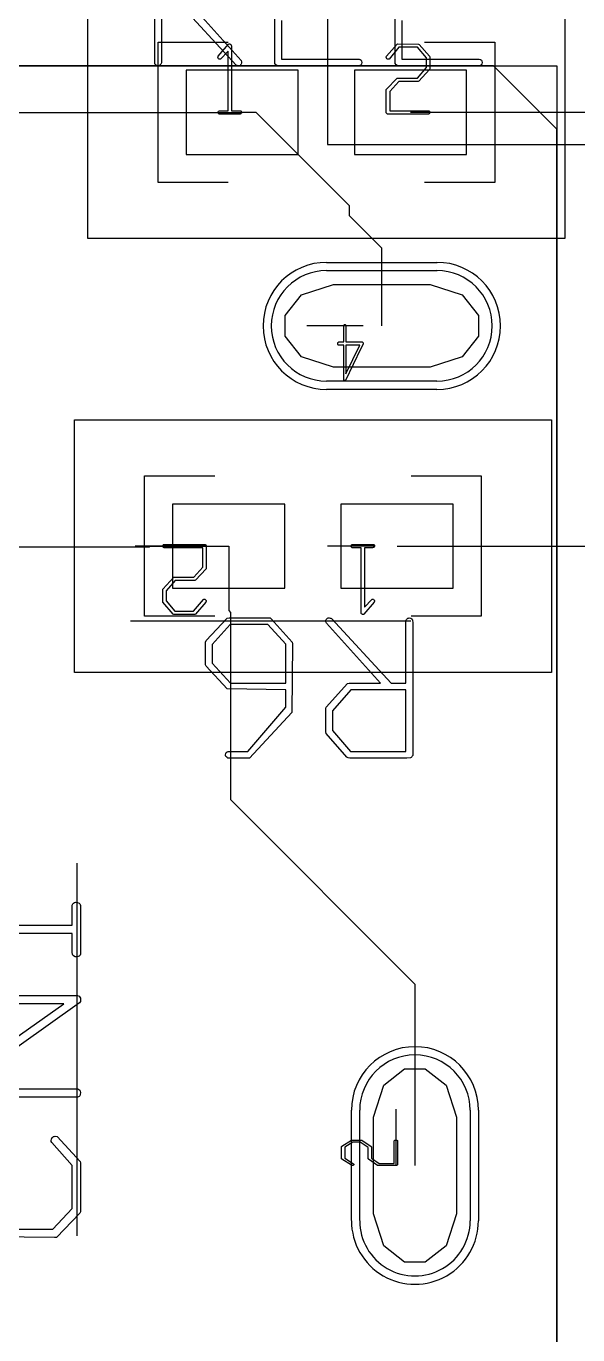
# Model space of a CAD drawing. Header units: inches. Extents: x -1 to 1.1, y -1.12 to 1.07.
# Drawn here: x 0.4836 to 0.6802, y -0.8812 to -0.4148 of the extents above; entities that cross this region are included whole.
import ezdxf

# ---------------------------------------------------------------- set-up
doc = ezdxf.new("R2010")
doc.units = ezdxf.units.IN
doc.header["$MEASUREMENT"] = 0
doc.linetypes.add('CENTERX2', pattern=[0.8, 0.5, -0.1, 0.1, -0.1])

msp = doc.modelspace()

# ---------------------------------------------------------------- linework, layer by layer
at = {"color": 7, "linetype": 'Continuous'}
for p, q in [((0.59104, -0.08836), (0.59104, -0.4569)), ((0.50559, -0.49051), (0.50559, -0.40051)), ((0.67559, -0.40051), (0.67559, -0.49051)), ((0.53059, -0.47051), (0.53059, -0.42051)), ((0.53059, -0.42051), (0.55559, -0.42051)), ((0.53059, -0.47051), (0.53059, -0.42051)), ((0.53059, -0.42051), (0.54059, -0.42051)), ((0.62559, -0.42051), (0.65059, -0.42051)), ((0.64059, -0.42051), (0.65059, -0.42051)), ((0.65059, -0.42051), (0.65059, -0.47051)), ((0.65059, -0.42051), (0.65059, -0.47051)), ((0.21999, -0.42886), (0.67275, -0.42887)), ((0.65012, -0.42887), (0.24264, -0.42887)), ((0.67276, -0.45151), (0.65012, -0.42887)), ((0.67275, -0.42887), (0.67274, -1.11856)), ((0.54059, -0.43051), (0.54059, -0.46051)), ((0.58059, -0.43051), (0.54059, -0.43051)), ((0.58059, -0.46051), (0.58059, -0.43051)), ((0.60059, -0.43051), (0.60059, -0.46051)), ((0.64059, -0.43051), (0.60059, -0.43051)), ((0.64059, -0.46051), (0.64059, -0.43051)), ((0.34162, -0.44551), (0.56059, -0.44551)), ((0.56559, -0.44551), (0.56059, -0.44551)), ((0.59887, -0.47879), (0.56559, -0.44551)), ((0.68484, -0.44551), (0.62059, -0.44551)), ((0.67275, -0.95741), (0.67276, -0.45151)), ((0.59104, -0.4569), (0.79976, -0.4569)), ((0.54059, -0.46051), (0.58059, -0.46051)), ((0.60059, -0.46051), (0.64059, -0.46051)), ((0.55559, -0.47051), (0.53059, -0.47051)), ((0.55559, -0.47051), (0.53059, -0.47051)), ((0.65059, -0.47051), (0.62559, -0.47051)), ((0.65059, -0.47051), (0.62559, -0.47051)), ((0.59887, -0.48243), (0.59887, -0.47879)), ((0.61034, -0.4939), (0.59887, -0.48243)), ((0.67559, -0.49051), (0.50559, -0.49051)), ((0.61034, -0.52159), (0.61034, -0.4939)), ((0.59066, -0.49895), (0.63003, -0.49895)), ((0.59066, -0.5019), (0.63003, -0.50191)), ((0.59066, -0.5019), (0.63003, -0.50191)), ((0.58168, -0.51052), (0.59312, -0.50682)), ((0.59312, -0.50682), (0.62757, -0.50683)), ((0.62757, -0.50683), (0.639, -0.51052)), ((0.57589, -0.5179), (0.58168, -0.51052)), ((0.639, -0.51052), (0.64479, -0.5179)), ((0.57589, -0.52528), (0.57589, -0.5179)), ((0.64479, -0.5179), (0.64479, -0.52528)), ((0.58168, -0.53266), (0.57589, -0.52528)), ((0.64479, -0.52528), (0.639, -0.53266)), ((0.59311, -0.53635), (0.58168, -0.53266)), ((0.639, -0.53266), (0.62756, -0.53636)), ((0.62756, -0.53636), (0.59311, -0.53635)), ((0.63002, -0.54128), (0.59065, -0.54127)), ((0.63002, -0.54128), (0.59065, -0.54127)), ((0.63002, -0.54423), (0.59065, -0.54423)), ((0.50078, -0.64508), (0.50078, -0.55508)), ((0.50078, -0.55508), (0.67078, -0.55508)), ((0.67078, -0.55508), (0.67078, -0.64508)), ((0.52578, -0.62508), (0.52578, -0.57508)), ((0.52578, -0.57508), (0.55078, -0.57508)), ((0.52578, -0.62508), (0.52578, -0.57508)), ((0.52578, -0.57508), (0.55078, -0.57508)), ((0.62078, -0.57508), (0.64578, -0.57508)), ((0.62078, -0.57508), (0.64578, -0.57508)), ((0.64578, -0.57508), (0.64578, -0.62508)), ((0.64578, -0.57508), (0.64578, -0.62508)), ((0.57578, -0.58508), (0.53578, -0.58508)), ((0.53578, -0.58508), (0.53578, -0.61508)), ((0.57578, -0.61508), (0.57578, -0.58508)), ((0.63578, -0.58508), (0.59578, -0.58508)), ((0.59578, -0.58508), (0.59578, -0.61508)), ((0.63578, -0.61508), (0.63578, -0.58508)), ((0.40791, -0.60034), (0.52752, -0.60034)), ((0.52752, -0.60034), (0.52778, -0.60008)), ((0.52778, -0.60008), (0.55578, -0.60008)), ((0.55578, -0.60008), (0.55578, -0.62308)), ((0.61578, -0.60008), (0.69251, -0.60008)), ((0.53578, -0.61508), (0.57578, -0.61508)), ((0.59578, -0.61508), (0.63578, -0.61508)), ((0.55578, -0.62308), (0.5564, -0.6237)), ((0.5564, -0.6237), (0.5564, -0.69043)), ((0.55078, -0.62508), (0.52578, -0.62508)), ((0.53578, -0.62508), (0.52578, -0.62508)), ((0.64578, -0.62508), (0.62078, -0.62508)), ((0.64578, -0.62508), (0.63578, -0.62508)), ((0.67078, -0.64508), (0.50078, -0.64508)), ((0.5564, -0.69043), (0.62216, -0.75619)), ((0.62216, -0.75619), (0.62216, -0.8208)), ((0.61109, -0.79214), (0.61847, -0.78635)), ((0.61847, -0.78635), (0.62585, -0.78635)), ((0.62585, -0.78635), (0.63323, -0.79214)), ((0.6074, -0.80357), (0.61109, -0.79214)), ((0.63323, -0.79214), (0.63693, -0.80358)), ((0.59952, -0.84048), (0.59952, -0.80111)), ((0.60247, -0.84048), (0.60248, -0.80111)), ((0.60247, -0.84048), (0.60248, -0.80111)), ((0.64185, -0.80112), (0.64184, -0.84049)), ((0.64185, -0.80112), (0.64184, -0.84049)), ((0.6448, -0.80112), (0.6448, -0.84049)), ((0.60739, -0.83802), (0.6074, -0.80357)), ((0.63693, -0.80358), (0.63692, -0.83803)), ((0.61109, -0.84946), (0.60739, -0.83802)), ((0.63692, -0.83803), (0.63323, -0.84946)), ((0.61847, -0.85525), (0.61109, -0.84946)), ((0.63323, -0.84946), (0.62585, -0.85525)), ((0.62585, -0.85525), (0.61847, -0.85525))]:
    msp.add_line(p, q, dxfattribs=at)
at = {"color": 7, "linetype": 'CENTERX2'}
for p, q in [((0.60367, -0.52159), (0.58367, -0.52159)), ((0.54745, -0.60008), (0.52245, -0.60008)), ((0.60745, -0.60008), (0.59104, -0.60008)), ((0.62075, -0.62686), (0.52075, -0.62686)), ((0.50177, -0.84591), (0.50178, -0.7131)), ((0.61549, -0.8208), (0.61549, -0.8008))]:
    msp.add_line(p, q, dxfattribs=at)
at = {"color": 7, "linetype": 'Continuous', "flags": 128}
for points in [[(0.5318, -0.40568), (0.5318, -0.42782), (0.5318, -0.42782), (0.53161, -0.42832), (0.53117, -0.42876), (0.53117, -0.42876), (0.53095, -0.42885), (0.53061, -0.42889), (0.53061, -0.42889), (0.5301, -0.42882), (0.52972, -0.42858), (0.52959, -0.4284), (0.52949, -0.42814), (0.52943, -0.4278), (0.52941, -0.4274), (0.52941, -0.4274), (0.52941, -0.3799)], [(0.54093, -0.40568), (0.56018, -0.42696), (0.56018, -0.42696), (0.56032, -0.42745), (0.56037, -0.4277), (0.56037, -0.4277), (0.56037, -0.42777), (0.56037, -0.42788), (0.56037, -0.42788), (0.56041, -0.42798), (0.56037, -0.42805), (0.56037, -0.42805), (0.56023, -0.42835), (0.56004, -0.42859), (0.55983, -0.42877), (0.55957, -0.42889), (0.55957, -0.42889), (0.55915, -0.42888), (0.5588, -0.42883), (0.55855, -0.42878), (0.55839, -0.42869), (0.55839, -0.42869), (0.53712, -0.40568)], [(0.57465, -0.41271), (0.57465, -0.42651), (0.57465, -0.42651), (0.60224, -0.42651), (0.60224, -0.42651), (0.60267, -0.42662), (0.60298, -0.42686), (0.60316, -0.42722), (0.60322, -0.4277), (0.60322, -0.4277), (0.60316, -0.42817), (0.60297, -0.42856), (0.60282, -0.4287), (0.60257, -0.42881), (0.60226, -0.42887), (0.60187, -0.42889), (0.60187, -0.42889), (0.57307, -0.42889), (0.57307, -0.42889), (0.57257, -0.42855), (0.57227, -0.42803), (0.57227, -0.42803), (0.57227, -0.42672), (0.57227, -0.42672), (0.57227, -0.41145)], [(0.61751, -0.41271), (0.61751, -0.42651), (0.61751, -0.42651), (0.6451, -0.42651), (0.6451, -0.42651), (0.64552, -0.42662), (0.64584, -0.42686), (0.64602, -0.42722), (0.64608, -0.4277), (0.64608, -0.4277), (0.64602, -0.42817), (0.64583, -0.42856), (0.64567, -0.4287), (0.64543, -0.42881), (0.64511, -0.42887), (0.64472, -0.42889), (0.64472, -0.42889), (0.61593, -0.42889), (0.61593, -0.42889), (0.61543, -0.42855), (0.61513, -0.42803), (0.61513, -0.42803), (0.61513, -0.42672), (0.61513, -0.42672), (0.61513, -0.41145)], [(0.55666, -0.42151), (0.55672, -0.42189), (0.55672, -0.42189), (0.55672, -0.44491), (0.55672, -0.44491), (0.55989, -0.44491), (0.55989, -0.44491), (0.56006, -0.44499), (0.56019, -0.4451), (0.56027, -0.44524), (0.56032, -0.44541), (0.56032, -0.44541), (0.56029, -0.4457), (0.56019, -0.44592), (0.5601, -0.446), (0.55998, -0.44606), (0.55982, -0.44609), (0.55962, -0.44611), (0.55962, -0.44611), (0.55239, -0.44611), (0.55239, -0.44611), (0.55222, -0.44603), (0.5521, -0.44593), (0.55201, -0.44579), (0.55196, -0.44562), (0.55196, -0.44562), (0.552, -0.44532), (0.55213, -0.4451), (0.55224, -0.44502), (0.55241, -0.44496), (0.55262, -0.44492), (0.55289, -0.44491), (0.55289, -0.44491), (0.55553, -0.44491), (0.55553, -0.44491), (0.55553, -0.42371), (0.55553, -0.42371), (0.55291, -0.42652), (0.55291, -0.42652), (0.55274, -0.42657), (0.55261, -0.42659), (0.55261, -0.42659), (0.55235, -0.42655), (0.55214, -0.4264), (0.55201, -0.42616), (0.55196, -0.42583), (0.55196, -0.42583), (0.55202, -0.42551), (0.55202, -0.42551), (0.55576, -0.42121), (0.55576, -0.42121), (0.5559, -0.42113), (0.55609, -0.42111), (0.55609, -0.42111), (0.55619, -0.42113), (0.55636, -0.42121), (0.55654, -0.42133), (0.55666, -0.42151)], [(0.62366, -0.42131), (0.62737, -0.4255), (0.62737, -0.4255), (0.62744, -0.42581), (0.62744, -0.42581), (0.62744, -0.42996), (0.62744, -0.42996), (0.62737, -0.43021), (0.62737, -0.43021), (0.62354, -0.4344), (0.62354, -0.4344), (0.62326, -0.4345), (0.62326, -0.4345), (0.61637, -0.4345), (0.61637, -0.4345), (0.61315, -0.43801), (0.61315, -0.43801), (0.61315, -0.44491), (0.61315, -0.44491), (0.62694, -0.44491), (0.62694, -0.44491), (0.62716, -0.44497), (0.62731, -0.44509), (0.6274, -0.44527), (0.62744, -0.44551), (0.62744, -0.44551), (0.6274, -0.44574), (0.62731, -0.44594), (0.62723, -0.44601), (0.62711, -0.44606), (0.62695, -0.4461), (0.62676, -0.44611), (0.62676, -0.44611), (0.61236, -0.44611), (0.61236, -0.44611), (0.61211, -0.44593), (0.61196, -0.44568), (0.61196, -0.44568), (0.61196, -0.44502), (0.61196, -0.44502), (0.61196, -0.43739), (0.61196, -0.43739), (0.6158, -0.43337), (0.6158, -0.43337), (0.61599, -0.43331), (0.61599, -0.43331), (0.62302, -0.43331), (0.62302, -0.43331), (0.62624, -0.42956), (0.62624, -0.42956), (0.62624, -0.42604), (0.62624, -0.42604), (0.62307, -0.4223), (0.62307, -0.4223), (0.61643, -0.4223), (0.61643, -0.4223), (0.61292, -0.42652), (0.61292, -0.42652), (0.61274, -0.42657), (0.61261, -0.42659), (0.61261, -0.42659), (0.61235, -0.42655), (0.61215, -0.4264), (0.61201, -0.42616), (0.61196, -0.42583), (0.61196, -0.42583), (0.61202, -0.42551), (0.61202, -0.42551), (0.61579, -0.42124), (0.61579, -0.42124), (0.61603, -0.42111), (0.61603, -0.42111), (0.62345, -0.42114), (0.62345, -0.42114), (0.62366, -0.42131)], [(0.59687, -0.54097), (0.59682, -0.54087), (0.59679, -0.54075), (0.59678, -0.54059), (0.59677, -0.54041), (0.59677, -0.54041), (0.59677, -0.52849), (0.59677, -0.52849), (0.5949, -0.52849), (0.5949, -0.52849), (0.59483, -0.52845), (0.59477, -0.52838), (0.59472, -0.52828), (0.59469, -0.52815), (0.59469, -0.52815), (0.59469, -0.52794), (0.59471, -0.52777), (0.59473, -0.52762), (0.59477, -0.52751), (0.59482, -0.52742), (0.5949, -0.52736), (0.595, -0.52732), (0.59512, -0.5273), (0.59512, -0.5273), (0.59677, -0.5273), (0.59677, -0.5273), (0.59677, -0.52152), (0.59677, -0.52152), (0.59682, -0.52134), (0.5969, -0.52121), (0.597, -0.52114), (0.59713, -0.52111), (0.59713, -0.52111), (0.59728, -0.52115), (0.59739, -0.52127), (0.59746, -0.52148), (0.59748, -0.52176), (0.59748, -0.52176), (0.59748, -0.5273), (0.59748, -0.5273), (0.60337, -0.5273), (0.60337, -0.5273), (0.6035, -0.52736), (0.6036, -0.52748), (0.60365, -0.52765), (0.60367, -0.52788), (0.60367, -0.52788), (0.60367, -0.52802), (0.60365, -0.52813), (0.60365, -0.52813), (0.60293, -0.5296), (0.60293, -0.5296), (0.59737, -0.54101), (0.59737, -0.54101), (0.59727, -0.54109), (0.59714, -0.54111), (0.59714, -0.54111), (0.59698, -0.54108), (0.59687, -0.54097)], [(0.60255, -0.52849), (0.59748, -0.52849), (0.59748, -0.52849), (0.59748, -0.53868), (0.59748, -0.53868), (0.60255, -0.52849)], [(0.53604, -0.62428), (0.53233, -0.62009), (0.53233, -0.62009), (0.53227, -0.61978), (0.53227, -0.61978), (0.53227, -0.61563), (0.53227, -0.61563), (0.53233, -0.61538), (0.53233, -0.61538), (0.53617, -0.61119), (0.53617, -0.61119), (0.53644, -0.61109), (0.53644, -0.61109), (0.54334, -0.61109), (0.54334, -0.61109), (0.54655, -0.60758), (0.54655, -0.60758), (0.54655, -0.60068), (0.54655, -0.60068), (0.53276, -0.60068), (0.53276, -0.60068), (0.53255, -0.60061), (0.53239, -0.6005), (0.5323, -0.60032), (0.53227, -0.60008), (0.53227, -0.60008), (0.5323, -0.59985), (0.53239, -0.59966), (0.53247, -0.59958), (0.53259, -0.59953), (0.53275, -0.59949), (0.53295, -0.59948), (0.53295, -0.59948), (0.54734, -0.59948), (0.54734, -0.59948), (0.5476, -0.59966), (0.54774, -0.59991), (0.54774, -0.59991), (0.54774, -0.60057), (0.54774, -0.60057), (0.54774, -0.6082), (0.54774, -0.6082), (0.5439, -0.61222), (0.5439, -0.61222), (0.54372, -0.61228), (0.54372, -0.61228), (0.53668, -0.61228), (0.53668, -0.61228), (0.53346, -0.61603), (0.53346, -0.61603), (0.53346, -0.61955), (0.53346, -0.61955), (0.53663, -0.62329), (0.53663, -0.62329), (0.54327, -0.62329), (0.54327, -0.62329), (0.54679, -0.61907), (0.54679, -0.61907), (0.54696, -0.61902), (0.5471, -0.619), (0.5471, -0.619), (0.54735, -0.61904), (0.54756, -0.61919), (0.5477, -0.61943), (0.54774, -0.61976), (0.54774, -0.61976), (0.54768, -0.62008), (0.54768, -0.62008), (0.54391, -0.62435), (0.54391, -0.62435), (0.54367, -0.62448), (0.54367, -0.62448), (0.53625, -0.62445), (0.53625, -0.62445), (0.53604, -0.62428)], [(0.60304, -0.62408), (0.60298, -0.6237), (0.60298, -0.6237), (0.60298, -0.60068), (0.60298, -0.60068), (0.59982, -0.60068), (0.59982, -0.60068), (0.59965, -0.6006), (0.59952, -0.60049), (0.59943, -0.60035), (0.59938, -0.60018), (0.59938, -0.60018), (0.59941, -0.59989), (0.59951, -0.59968), (0.5996, -0.59959), (0.59973, -0.59953), (0.59989, -0.5995), (0.60009, -0.59948), (0.60009, -0.59948), (0.60732, -0.59948), (0.60732, -0.59948), (0.60748, -0.59955), (0.60761, -0.59966), (0.60769, -0.5998), (0.60774, -0.59997), (0.60774, -0.59997), (0.6077, -0.60027), (0.60757, -0.60049), (0.60746, -0.60057), (0.6073, -0.60063), (0.60708, -0.60067), (0.60681, -0.60068), (0.60681, -0.60068), (0.60417, -0.60068), (0.60417, -0.60068), (0.60417, -0.62188), (0.60417, -0.62188), (0.60679, -0.61907), (0.60679, -0.61907), (0.60696, -0.61902), (0.6071, -0.619), (0.6071, -0.619), (0.60735, -0.61904), (0.60756, -0.61919), (0.6077, -0.61943), (0.60774, -0.61976), (0.60774, -0.61976), (0.60768, -0.62008), (0.60768, -0.62008), (0.60394, -0.62438), (0.60394, -0.62438), (0.6038, -0.62446), (0.60361, -0.62448), (0.60361, -0.62448), (0.60352, -0.62446), (0.60334, -0.62438), (0.60316, -0.62425), (0.60304, -0.62408)], [(0.55551, -0.67561), (0.55506, -0.67532), (0.5548, -0.67502), (0.55469, -0.67471), (0.55465, -0.67442), (0.55465, -0.67442), (0.55472, -0.67399), (0.5549, -0.67365), (0.55521, -0.67342), (0.55564, -0.67329), (0.55564, -0.67329), (0.56257, -0.67329), (0.56257, -0.67329), (0.57611, -0.6575), (0.57611, -0.6575), (0.57611, -0.65126), (0.57611, -0.65126), (0.55519, -0.651), (0.55519, -0.651), (0.54772, -0.64287), (0.54772, -0.64287), (0.54754, -0.6424), (0.54754, -0.6424), (0.54754, -0.63426), (0.54754, -0.63426), (0.54772, -0.63374), (0.54772, -0.63374), (0.55527, -0.62573), (0.55527, -0.62573), (0.55589, -0.62567), (0.55589, -0.62567), (0.57056, -0.62567), (0.57056, -0.62567), (0.57094, -0.62594), (0.57094, -0.62594), (0.57842, -0.63428), (0.57842, -0.63428), (0.57849, -0.63496), (0.57849, -0.63496), (0.5783, -0.65932), (0.5783, -0.65932), (0.56323, -0.67567), (0.56323, -0.67567), (0.55551, -0.67561)], [(0.54992, -0.64178), (0.55639, -0.64888), (0.55639, -0.64888), (0.57611, -0.64888), (0.57611, -0.64888), (0.57611, -0.63508), (0.57611, -0.63508), (0.5697, -0.62805), (0.5697, -0.62805), (0.55632, -0.62805), (0.55632, -0.62805), (0.54992, -0.63516), (0.54992, -0.63516), (0.54992, -0.64178)], [(0.59794, -0.67526), (0.59051, -0.66688), (0.59051, -0.66688), (0.59039, -0.66626), (0.59039, -0.66626), (0.59039, -0.65795), (0.59039, -0.65795), (0.59051, -0.65747), (0.59051, -0.65747), (0.59814, -0.64909), (0.59814, -0.64909), (0.5987, -0.64888), (0.5987, -0.64888), (0.60983, -0.64888), (0.60983, -0.64888), (0.59058, -0.6276), (0.59058, -0.6276), (0.59044, -0.62711), (0.59039, -0.62686), (0.59039, -0.62686), (0.59039, -0.62679), (0.59039, -0.62668), (0.59039, -0.62668), (0.59035, -0.62658), (0.59039, -0.62651), (0.59039, -0.62651), (0.59054, -0.62621), (0.59072, -0.62597), (0.59094, -0.62579), (0.59119, -0.62567), (0.59119, -0.62567), (0.59161, -0.62568), (0.59196, -0.62572), (0.59221, -0.62578), (0.59237, -0.62587), (0.59237, -0.62587), (0.61364, -0.64888), (0.61364, -0.64888), (0.61896, -0.64888), (0.61896, -0.64888), (0.61896, -0.62674), (0.61896, -0.62674), (0.61915, -0.62624), (0.61959, -0.6258), (0.61959, -0.6258), (0.61981, -0.6257), (0.62015, -0.62567), (0.62015, -0.62567), (0.62066, -0.62574), (0.62103, -0.62598), (0.62117, -0.62616), (0.62127, -0.62642), (0.62133, -0.62676), (0.62135, -0.62716), (0.62135, -0.62716), (0.62135, -0.67466), (0.62135, -0.67466), (0.62122, -0.67496), (0.62106, -0.67521), (0.62082, -0.6754), (0.62055, -0.67553), (0.62055, -0.67553), (0.61926, -0.6756), (0.61926, -0.6756), (0.59891, -0.67567), (0.59891, -0.67567), (0.59834, -0.67557), (0.59794, -0.67526)], [(0.59277, -0.66585), (0.59918, -0.67329), (0.59918, -0.67329), (0.61896, -0.67329), (0.61896, -0.67329), (0.61896, -0.65126), (0.61896, -0.65126), (0.59925, -0.65126), (0.59925, -0.65126), (0.59277, -0.65877), (0.59277, -0.65877), (0.59277, -0.66585)], [(0.45452, -0.7352), (0.49999, -0.7352), (0.49999, -0.7352), (0.49999, -0.72799), (0.49999, -0.72799), (0.50018, -0.72761), (0.50045, -0.72731), (0.50079, -0.7271), (0.50123, -0.72699), (0.50123, -0.72699), (0.50194, -0.72708), (0.50249, -0.72732), (0.5027, -0.72752), (0.50284, -0.7278), (0.50294, -0.72818), (0.50297, -0.72864), (0.50297, -0.72864), (0.50297, -0.7455), (0.50297, -0.7455), (0.50279, -0.74589), (0.50253, -0.74618), (0.50218, -0.74639), (0.50176, -0.74651), (0.50176, -0.74651), (0.501, -0.7464), (0.50045, -0.74611), (0.50025, -0.74584), (0.5001, -0.74546), (0.50002, -0.74495), (0.49999, -0.74433), (0.49999, -0.74433), (0.49999, -0.73817), (0.49999, -0.73817), (0.45817, -0.73817)], [(0.455, -0.7602), (0.50194, -0.7602), (0.50194, -0.7602), (0.50245, -0.76049), (0.50276, -0.76081), (0.50292, -0.76121), (0.50296, -0.76178), (0.50296, -0.76178), (0.50295, -0.76214), (0.5029, -0.76235), (0.5029, -0.76235), (0.50263, -0.76279), (0.50263, -0.76279), (0.45946, -0.79353)], [(0.45337, -0.79398), (0.49703, -0.76317), (0.49703, -0.76317), (0.45385, -0.76317)], [(0.45946, -0.79353), (0.50202, -0.79353), (0.50202, -0.79353), (0.50238, -0.79374), (0.50266, -0.79402), (0.50285, -0.79438), (0.50296, -0.7948), (0.50296, -0.7948), (0.50289, -0.7955), (0.50266, -0.79605), (0.50247, -0.79624), (0.50221, -0.79639), (0.50188, -0.79648), (0.50148, -0.79651), (0.50148, -0.79651), (0.45398, -0.79651)], [(0.46295, -0.84353), (0.49304, -0.84353), (0.49304, -0.84353), (0.49999, -0.83616), (0.49999, -0.83616), (0.49999, -0.82078), (0.49999, -0.82078), (0.49268, -0.81261), (0.49268, -0.81261), (0.49253, -0.8123), (0.49248, -0.81191), (0.49248, -0.81191), (0.49258, -0.8114), (0.49288, -0.8109), (0.4931, -0.81068), (0.49335, -0.81052), (0.49363, -0.81043), (0.49394, -0.8104), (0.49394, -0.8104), (0.4946, -0.81054), (0.4946, -0.81054), (0.50283, -0.81936), (0.50283, -0.81936), (0.50296, -0.81992), (0.50296, -0.81992), (0.50296, -0.83733), (0.50296, -0.83733), (0.50269, -0.83776), (0.50269, -0.83776), (0.49435, -0.84651), (0.49435, -0.84651), (0.49367, -0.84651), (0.49367, -0.84651), (0.46131, -0.84615)], [(0.59613, -0.81395), (0.59949, -0.81179), (0.59949, -0.81179), (0.59973, -0.81175), (0.59973, -0.81175), (0.60306, -0.81175), (0.60306, -0.81175), (0.60325, -0.81179), (0.60325, -0.81179), (0.6066, -0.81403), (0.6066, -0.81403), (0.60668, -0.81419), (0.60668, -0.81419), (0.60668, -0.81821), (0.60668, -0.81821), (0.60942, -0.82009), (0.60942, -0.82009), (0.61478, -0.82009), (0.61478, -0.82009), (0.61478, -0.81204), (0.61478, -0.81204), (0.61484, -0.81192), (0.61496, -0.81182), (0.61514, -0.81177), (0.61537, -0.81175), (0.61537, -0.81175), (0.61561, -0.81177), (0.6158, -0.81183), (0.61587, -0.81187), (0.61593, -0.81194), (0.61596, -0.81203), (0.61597, -0.81215), (0.61597, -0.81215), (0.61597, -0.82057), (0.61597, -0.82057), (0.61583, -0.82071), (0.61562, -0.8208), (0.61562, -0.8208), (0.61508, -0.8208), (0.61508, -0.8208), (0.60883, -0.8208), (0.60883, -0.8208), (0.60555, -0.81856), (0.60555, -0.81856), (0.60549, -0.81845), (0.60549, -0.81845), (0.60549, -0.81435), (0.60549, -0.81435), (0.60266, -0.81247), (0.60266, -0.81247), (0.59999, -0.81247), (0.59999, -0.81247), (0.59716, -0.81432), (0.59716, -0.81432), (0.59716, -0.81819), (0.59716, -0.81819), (0.6003, -0.82024), (0.6003, -0.82024), (0.60034, -0.82034), (0.60036, -0.82042), (0.60036, -0.82042), (0.60032, -0.82057), (0.60021, -0.82069), (0.60002, -0.82077), (0.59975, -0.8208), (0.59975, -0.8208), (0.5995, -0.82076), (0.5995, -0.82076), (0.59608, -0.81856), (0.59608, -0.81856), (0.59597, -0.81842), (0.59597, -0.81842), (0.596, -0.81408), (0.596, -0.81408), (0.59613, -0.81395)]]:
    msp.add_lwpolyline(points, dxfattribs=at)
at = {"color": 7, "linetype": 'Continuous'}
for centre, radius, start, end in [((0.59066, -0.52159), 0.02264, 89.999, 269.999), ((0.63002, -0.52159), 0.02264, 269.999, 89.999), ((0.59066, -0.52159), 0.01969, 89.999, 269.999), ((0.59066, -0.52159), 0.01969, 89.999, 269.999), ((0.63002, -0.52159), 0.01969, 269.999, 89.999), ((0.63002, -0.52159), 0.01969, 269.999, 89.999), ((0.62216, -0.80112), 0.02264, 359.999, 179.999), ((0.62216, -0.80112), 0.01969, 359.999, 179.999), ((0.62216, -0.80112), 0.01969, 359.999, 179.999), ((0.62216, -0.84049), 0.02264, 179.999, 359.999), ((0.62216, -0.84049), 0.01969, 179.999, 359.999), ((0.62216, -0.84049), 0.01969, 179.999, 359.999)]:
    msp.add_arc(centre, radius, start, end, dxfattribs=at)

doc.saveas('drawing.dxf')
